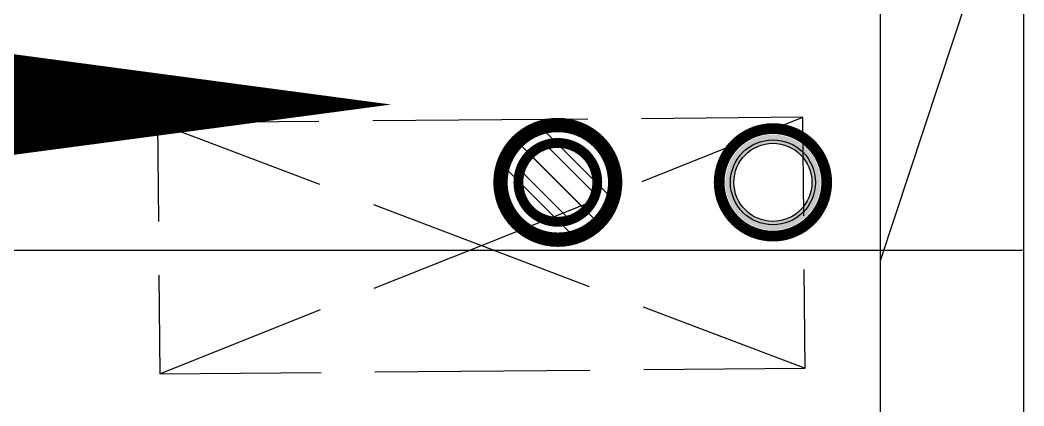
# Model space of a CAD drawing. Header units: inches. Extents: x 0 to 1813292486, y 0 to 3473589894.
# Drawn here: x 600610386 to 600611786, y 3473201001 to 3473201539 of the extents above; entities that cross this region are included whole.
import ezdxf
from ezdxf.enums import TextEntityAlignment as Align

# ---------------------------------------------------------------- set-up
doc = ezdxf.new("R2010")
doc.units = ezdxf.units.IN
doc.header["$LTSCALE"] = 1000
doc.header["$MEASUREMENT"] = 0
doc.linetypes.add('AX-MALL-GIRD-200$0$DOTE', pattern=[2.4200000000000004, 2, -0.2, 0.02, -0.2])
for name, color, linetype in [('A-Anno-Note', 241, 'Continuous'), ('AX-MALL-DIM-P02$0$A-Anno-Dims', 3, 'Continuous'), ('AX-MALL-DIM-P02$0$A-Detl-Thin', 131, 'Continuous'), ('AX-MALL-GIRD-200$0$A-Grid', 222, 'AX-MALL-GIRD-200$0$DOTE'), ('AX-MALL-P02-200$0$A-Anno-Note', 241, 'Continuous'), ('AX-MALL-WALL-P02$0$A-Anno-Note', 241, 'Continuous'), ('AX-MALL-WALL-P02-QT$0$A-Detl-Patt', 8, 'Continuous'), ('AX-MALL-WALL-P02-QT$0$A-Detl-Thin', 131, 'Continuous'), ('AX-MALL-WALL-P02-QT$0$A-Fixt', 81, 'Continuous'), ('AX-MALL-WALL-P02-QT$0$A-Wall', 2, 'Continuous'), ('AX-MALL-WALL-P02-QT$0$A-Wall-Patt', 13, 'Continuous'), ('AX-MALL-WALL-P02-QT$0$A-Wind', 4, 'Continuous'), ('AX-MALL-ZTKD-P02$0$A-Anno-Note', 241, 'Continuous'), ('PX-MALL-P02-LG$0$P-Airr-Pipe', 140, 'Continuous'), ('PX-MALL-P02-LG$0$P-Drain-Fldr', 4, 'Continuous'), ('PX-MALL-P02-LG$0$P-Drain-Fldr-ARCH', 161, 'Continuous'), ('PX-MALL-P02-LG$0$P-Drain-Fldr-W100', 4, 'Continuous'), ('PX-MALL-P02-LG$0$P-Drain-Fldr-W50', 4, 'Continuous'), ('PX-MALL-P02-LG$0$P-Pipe-Risr', 7, 'Continuous'), ('PX-MALL-P02-LG$0$P-Pipe-Risr-Arch', 6, 'Continuous'), ('PX-MALL-P02-LG$0$P-Pipe-Risr-W100', 6, 'Continuous'), ('PX-MALL-P02-LG$0$P-Pipe-Risr-W50', 6, 'Continuous')]:
    doc.layers.add(name, color=color, linetype=linetype)
doc.styles.add('PX-MALL-P02-LG$0$jzfz', font='gbenor.shx', dxfattribs={"bigfont": 'gbcbig.shx'})

# ---------------------------------------------------------------- blocks, each defined once
blk = doc.blocks.new('AX-MALL-GIRD-200')
at = {"layer": 'AX-MALL-GIRD-200$0$A-Grid'}
blk.add_line((600214611.1823212, 3473123083.703041), (600572507.1864198, 3472989756.939759), dxfattribs=at)
blk = doc.blocks.new('AX-MALL-WALL-P02-QT$0$tj')
at = {"layer": 'AX-MALL-WALL-P02-QT$0$A-Detl-Patt'}
h = blk.add_hatch(dxfattribs=at)
h.set_pattern_fill('STEEL', color=256, scale=100.0000000000001, angle=50.43183869082386)
h.set_pattern_definition([(75.00000000004839, (-14278.19445574284, 156289.8254051208), (-153.3407249234246, 41.08752340989569), []), (75.00000000004839, (-14317.88195610046, 156358.5661673546), (-153.3407249234246, 41.08752340989569), [])])
edge = h.paths.add_edge_path()
edge.add_line((88101.273016572, 47666.64152574539), (87883.93542659283, 47459.84604215622))
edge.add_line((87883.93542659283, 47459.84604215622), (91571.54751467705, 43584.64122533798))
edge.add_arc((262949.389629302, 558937.705083496), 543101.4133620498, 251.6057364187558, 260.0288666978238)
edge.add_arc((172180.8466627672, -2862.146247219684), 27099.9982179492, 64.7128659603706, 96.9316049602786, ccw=False)
edge.add_arc((262948.9730309481, 558936.3205539446), 543099.9677998082, 261.6155114784545, 271.7251478115656)
edge.add_line((279298.9759148359, 16082.51663446426), (279298.9759315252, 16382.65274763107))
edge.add_arc((262948.9742454757, 558936.3204835369), 542799.9676941936, 261.62020364125146, 271.7261014454634, ccw=False)
edge.add_arc((172180.8456921196, -2862.14609140989), 27400.00151046549, 64.80631838577902, 96.83815911678944)
edge.add_arc((262949.394896181, 558937.7037490648), 542801.4137571028, 251.6136389015772, 260.02417327084333, ccw=False)
edge.add_line((91737.26096642017, 43845.69257831573), (88101.273016572, 47666.64152574539))
blk.add_lwpolyline([(88103.03003954887, 47737.33037519455), (87813.24658572674, 47461.60306501389), (91543.92713344097, 43541.13421487808, 0.03677856867194786), (168908.9495433569, 23989.2463850975, -0.1416543586965341), (183742.0972260237, 21592.70785188675, 0.04416604653312874), (279348.9759123325, 16034.00206041336), (279348.9759345055, 16434.18465709686, -0.04414427716130016), (183859.0483468771, 21979.79425859451, 0.1405450684183163), (168919.8474783897, 24393.46752309799, -0.03670519880877311), (91764.87840116024, 43889.20268630981), (88103.03007543087, 47737.33033752441)], format="xyb", dxfattribs=at)
blk.add_lwpolyline([(88101.273016572, 47666.64152574539), (87883.93542659283, 47459.84604215622), (91571.54751467705, 43584.64122533798, 0.0367693963449814), (168910.2986617088, 24039.77597379684, -0.1415142461245126), (183756.7420067787, 21641.08926153183, 0.04414024362697595), (279298.9759148359, 16082.51663446426), (279298.9759315252, 16382.65274763107, -0.04412389944666065), (183844.4648458958, 21931.40288829803, 0.1406825130026793), (168918.4574091434, 24342.94360637665, -0.03671436212623864), (91737.26096642017, 43845.69257831573)], format="xyb", close=True, dxfattribs=at)
blk = doc.blocks.new('AX-MALL-WALL-P02-QT$0$JB-AC(O)-Hide')
for p, q in [((-225, 174.9999999999709), (-450, 174.9999999999709)), ((-450, 174.9999999999709), (-450, 37.4999999999709)), ((-450, 174.9999999999709), (-225, 87.4999999999709)), ((150, 174.9999999999709), (-150, 174.9999999999709)), ((450, 174.9999999999709), (225.0000000000582, 174.9999999999709)), ((225.0000000000582, 87.5), (450, 174.9999999999709)), ((450, 37.4999999999709), (450, 174.9999999999709)), ((-150, 58.33333333331393), (0, -2.91038304567337e-11)), ((0, -2.91038304567337e-11), (150, 58.33333333331393)), ((-150, -58.33333333337214), (0, 0)), ((0, 0), (150, -58.33333333337214)), ((-450, -37.5000000000291), (-450, -175.0000000000291)), ((450, -175.0000000000291), (450, -37.5000000000291)), ((-450, -175.0000000000291), (-225, -87.5000000000291)), ((225.0000000000582, -87.50000000005821), (450, -175.0000000000291)), ((-450, -175.0000000000291), (-225, -175.0000000000291)), ((-150, -175.0000000000291), (150, -175.0000000000291)), ((225.0000000000582, -175.0000000000291), (450, -175.0000000000291))]:
    blk.add_line(p, q)
blk = doc.blocks.new('AX-MALL-WALL-P02-QT')
at = {"layer": 'AX-MALL-WALL-P02-QT$0$A-Wall-Patt'}
h = blk.add_hatch(dxfattribs=at)
h.set_pattern_fill('普通砖', color=256, scale=200, style=0)
h.set_pattern_definition([(45, (0, 359.0227), (-353.55353201463, 353.55353201463), [])])
h.paths.add_polyline_path([(600409030.3073413, 3473050280.260516), (600409158.6086836, 3473050341.673531), (600413225.743226, 3473061259.295508), (600413155.3072668, 3473061356.677334), (600413038.3255968, 3473061329.114074), (600408969.5609068, 3473050407.116207)])
at = {"layer": 'AX-MALL-WALL-P02-QT$0$A-Wall'}
for p, q in [((600408969.5609068, 3473050407.116207), (600413038.3255968, 3473061329.114074)), ((600409158.6086836, 3473050341.673531), (600413225.743226, 3473061259.295508))]:
    blk.add_line(p, q, dxfattribs=at)
at = {"layer": 'AX-MALL-WALL-P02-QT$0$A-Detl-Thin', "rotation": 339.5681613091762}
blk.add_blockref('AX-MALL-WALL-P02-QT$0$tj', (600144118.6961328, 3473128496.287411), dxfattribs=at)
at = {"layer": 'AX-MALL-WALL-P02-QT$0$A-Fixt', "rotation": 340.0609632634275}
blk.add_blockref('AX-MALL-WALL-P02-QT$0$JB-AC(O)-Hide', (600408539.247479, 3473050846.67363), dxfattribs=at)
at = {"layer": 'AX-MALL-WALL-P02-QT$0$A-Wind'}
blk.add_blockref('AX-MALL-GIRD-200', (0, 0), dxfattribs=at)
blk = doc.blocks.new('AX-MALL-WALL-P02')
at = {"layer": 'AX-MALL-WALL-P02$0$A-Anno-Note'}
blk.add_blockref('AX-MALL-WALL-P02-QT', (0, 0), dxfattribs=at)
blk = doc.blocks.new('PX-MALL-P02-LG$0$P-Risr')
at = {"layer": 'PX-MALL-P02-LG$0$P-Pipe-Risr-W50'}
h = blk.add_hatch(color=0, dxfattribs=at)
edge = h.paths.add_edge_path()
edge.add_ellipse((0, 0), major_axis=(47.05795628796547, 47.05795628796547), ratio=0.9999999999999695, start_angle=225.0000000000009, end_angle=405.0000000000009, ccw=False)
edge.add_ellipse((0, 0), major_axis=(47.05795628796764, 47.05795628796764), ratio=0.9999999999998785, start_angle=133.9675974886221, end_angle=225.0000000000035, ccw=False)
edge.add_line((-66.53919663240958, 1.199087783927098), (-54.4367953546693, 1.199087783927098))
edge.add_ellipse((0, 0), major_axis=(-38.50196423560672, 38.50196423560672), ratio=0.9999999999999859, start_angle=43.73814098242129, end_angle=134.9999999999996)
edge.add_ellipse((0, 0), major_axis=(38.50196423561096, 38.50196423561096), ratio=0.9999999999998216, start_angle=225.0000000000051, end_angle=405.0000000000051)
edge.add_ellipse((0, 0), major_axis=(38.50196423560679, 38.50196423560679), ratio=0.9999999999999831, start_angle=45.00000000000048, end_angle=133.7381409824204)
edge.add_line((-54.43679535467527, 1.199087783927098), (-66.53919663241555, 1.199087783927098))
edge.add_ellipse((0, 0), major_axis=(-47.05795628796762, 47.05795628796762), ratio=0.9999999999998742, start_angle=-45.00000000000358, end_angle=43.967597488629224, ccw=False)
at = {"layer": 'PX-MALL-P02-LG$0$P-Pipe-Risr-Arch', "ltscale": 0.7}
blk.add_circle((0, 0), 59.29000000000001, dxfattribs=at)
at = {"layer": 'PX-MALL-P02-LG$0$P-Pipe-Risr-W100', "color": 0, "const_width": 15}
blk.add_lwpolyline([(-75, 0, 1), (75, 0, 1)], format="xyb", close=True, dxfattribs=at)
at = {"layer": 'PX-MALL-P02-LG$0$P-Pipe-Risr-W50'}
blk.add_circle((0, 0), 54.45000000000001, dxfattribs=at)
at = {"layer": 'PX-MALL-P02-LG$0$P-Pipe-Risr', "style": 'PX-MALL-P02-LG$0$jzfz', "width": 0.6, "flags": 1}
for tag, p in [('SYS-MARK', (0.3310501334344735, -45.65933377496549)), ('RANGE', (0.3337570973526454, -45.67887874227017))]:
    blk.add_attdef(tag, text='', height=0.015625, dxfattribs=at).set_placement(p, align=Align.MIDDLE)
blk = doc.blocks.new('PX-MALL-P02-LG$0$A$C5A9C1854')
at = {"layer": 'PX-MALL-P02-LG$0$P-Drain-Fldr-W50', "ltscale": 0.7}
for p, q in [((52.36634142632829, -16.81565596791916), (-16.81565596786095, 52.36634142627008)), ((38.89087296527578, -38.89087296521757), (-38.89087296527578, 38.89087296521757)), ((16.81565596797736, -52.36634142627008), (-52.36634142621187, 16.81565596791916))]:
    blk.add_line(p, q, dxfattribs=at)
at = {"layer": 'PX-MALL-P02-LG$0$P-Drain-Fldr-W50', "ltscale": 0.7, "const_width": 13.75}
blk.add_lwpolyline([(-54.99999999994179, 0, 1), (55.00000000005821, 0, 1)], format="xyb", close=True, dxfattribs=at)
blk = doc.blocks.new('PX-MALL-P02-LG$0$A$C7D2520B3')
at = {"layer": 'PX-MALL-P02-LG$0$P-Drain-Fldr', "ltscale": 0.7}
for p, q in [((78.54951213949244, -25.22348395187873), (-25.22348395179142, 78.54951213940512)), ((58.33630944791366, -58.33630944788456), (-58.33630944791366, 58.33630944788456)), ((25.22348395196605, -78.54951213940512), (-78.54951213931781, 25.22348395187873))]:
    blk.add_line(p, q, dxfattribs=at)
at = {"layer": 'PX-MALL-P02-LG$0$P-Drain-Fldr', "ltscale": 0.7, "const_width": 20}
blk.add_lwpolyline([(5.820766091346741e-11, -80, 1), (5.820766091346741e-11, 80, 1)], format="xyb", close=True, dxfattribs=at)
blk = doc.blocks.new('PX-MALL-P02-LG$0$A$C2257314B')
at = {"layer": 'PX-MALL-P02-LG$0$P-Drain-Fldr-ARCH', "ltscale": 0.7}
for p, q in [((52.36634142632829, -16.81565596791916), (-16.81565596786095, 52.36634142627008)), ((38.89087296527578, -38.89087296521757), (-38.89087296527578, 38.89087296521757)), ((16.81565596797736, -52.36634142627008), (-52.36634142621187, 16.81565596791916))]:
    blk.add_line(p, q, dxfattribs=at)
for start, end in [(0, 180), (180, 0)]:
    blk.add_arc((5.820766091346741e-11, -1.77635683940025e-15), 55, start, end, dxfattribs=at)
blk = doc.blocks.new('PX-MALL-P02-LG$0$P-Drain-Fldr')
blk.add_blockref('PX-MALL-P02-LG$0$A$C2257314B', (0, 0))
at = {"layer": 'PX-MALL-P02-LG$0$P-Drain-Fldr-W100'}
blk.add_blockref('PX-MALL-P02-LG$0$A$C7D2520B3', (0, 0), dxfattribs=at)
at = {"layer": 'PX-MALL-P02-LG$0$P-Drain-Fldr-W50'}
blk.add_blockref('PX-MALL-P02-LG$0$A$C5A9C1854', (0, 0), dxfattribs=at)
blk = doc.blocks.new('PX-MALL-P02-LG')
at = {"layer": 'PX-MALL-P02-LG$0$P-Airr-Pipe', "rotation": 249.5681612843863}
blk.add_blockref('PX-MALL-P02-LG$0$P-Risr', (600408951.0759664, 3473050787.261419), dxfattribs=at)
at = {"layer": 'PX-MALL-P02-LG$0$P-Drain-Fldr', "rotation": 339.5681612843863}
blk.add_blockref('PX-MALL-P02-LG$0$P-Drain-Fldr', (600408669.9495225, 3473050891.989269), dxfattribs=at)
blk = doc.blocks.new('AX-MALL-ZTKD-P02')
at = {"layer": 'AX-MALL-ZTKD-P02$0$A-Anno-Note'}
blk.add_blockref('AX-MALL-GIRD-200', (0, 0), dxfattribs=at)
blk = doc.blocks.new('AX-MALL-DIM-P02')
at = {"layer": 'AX-MALL-DIM-P02$0$A-Anno-Dims'}
blk.add_lwpolyline([(600407851.4349387, 3473051312.758372, 0, 0, 0), (600408490.0494485, 3473051074.855729, 0, 144, 0), (600407984.0218492, 3473051263.365858, 0, 0, 0)], format="xyseb", dxfattribs=at)
at = {"layer": 'AX-MALL-DIM-P02$0$A-Detl-Thin'}
blk.add_blockref('AX-MALL-ZTKD-P02', (-2.384185791015625e-06, 9.5367431640625e-07), dxfattribs=at)
blk = doc.blocks.new('AX-MALL-P02-200')
at = {"layer": 'AX-MALL-P02-200$0$A-Anno-Note'}
blk.add_blockref('AX-MALL-WALL-P02', (0, 0), dxfattribs=at)
for name in ['AX-MALL-DIM-P02', 'PX-MALL-P02-LG']:
    blk.add_blockref(name, (0, 0), dxfattribs=at)

msp = doc.modelspace()

# ---------------------------------------------------------------- block references
at = {"layer": 'A-Anno-Note', "rotation": 20.43183869077545}
msp.add_blockref('AX-MALL-P02-200', (1250392458.527329, 9048125.682563305), dxfattribs=at)

doc.saveas('drawing.dxf')
